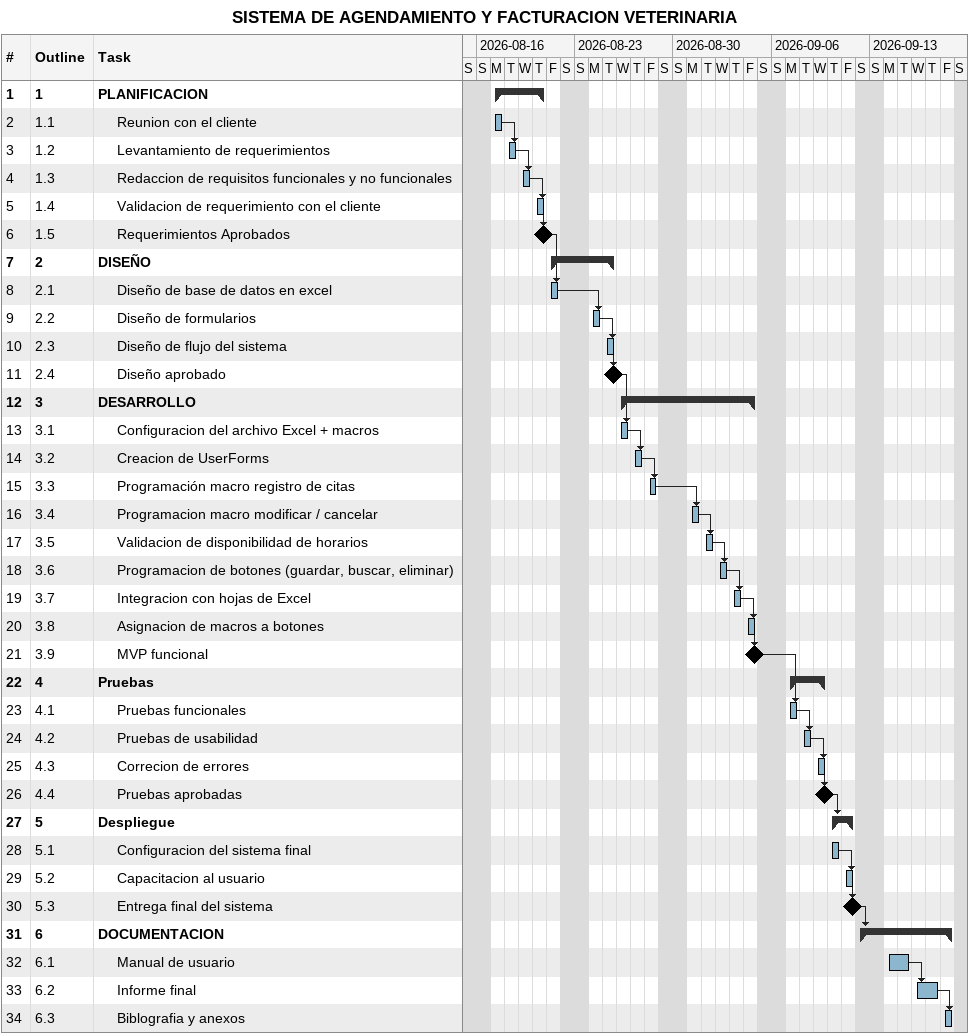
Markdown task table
SISTEMA DE AGENDAMIENTO Y FACTURACION VETERINARIA

| ID | WBS | Task | Start | Finish | Predecessors |
|---|---|---|---|---|---|
| 1 | 1 | **PLANIFICACION** | 2026-08-17 | 2026-08-20 |  |
| 2 | 1.1 | Reunion con el cliente | 2026-08-17 | 2026-08-17 |  |
| 3 | 1.2 | Levantamiento de requerimientos | 2026-08-18 | 2026-08-18 | 2 |
| 4 | 1.3 | Redaccion de requisitos funcionales y no funcionales | 2026-08-19 | 2026-08-19 | 3 |
| 5 | 1.4 | Validacion de requerimiento con el cliente | 2026-08-20 | 2026-08-20 | 4 |
| 6 | 1.5 | Requerimientos Aprobados (milestone) | 2026-08-20 | 2026-08-20 | 5 |
| 7 | 2 | **DISEÑO** | 2026-08-21 | 2026-08-25 |  |
| 8 | 2.1 | Diseño de base de datos en excel | 2026-08-21 | 2026-08-21 | 6 |
| 9 | 2.2 | Diseño de formularios | 2026-08-24 | 2026-08-24 | 8 |
| 10 | 2.3 | Diseño de flujo del sistema | 2026-08-25 | 2026-08-25 | 9 |
| 11 | 2.4 | Diseño aprobado (milestone) | 2026-08-25 | 2026-08-25 | 10 |
| 12 | 3 | **DESARROLLO** | 2026-08-26 | 2026-09-04 |  |
| 13 | 3.1 | Configuracion del archivo Excel + macros | 2026-08-26 | 2026-08-26 | 11 |
| 14 | 3.2 | Creacion de UserForms | 2026-08-27 | 2026-08-27 | 13 |
| 15 | 3.3 | Programación macro registro de citas | 2026-08-28 | 2026-08-28 | 14 |
| 16 | 3.4 | Programacion macro modificar / cancelar | 2026-08-31 | 2026-08-31 | 15 |
| 17 | 3.5 | Validacion de disponibilidad de horarios | 2026-09-01 | 2026-09-01 | 16 |
| 18 | 3.6 | Programacion de botones (guardar, buscar, eliminar) | 2026-09-02 | 2026-09-02 | 17 |
| 19 | 3.7 | Integracion con hojas de Excel | 2026-09-03 | 2026-09-03 | 18 |
| 20 | 3.8 | Asignacion de macros a botones | 2026-09-04 | 2026-09-04 | 19 |
| 21 | 3.9 | MVP funcional (milestone) | 2026-09-04 | 2026-09-04 | 20 |
| 22 | 4 | **Pruebas** | 2026-09-07 | 2026-09-09 |  |
| 23 | 4.1 | Pruebas funcionales | 2026-09-07 | 2026-09-07 | 21 |
| 24 | 4.2 | Pruebas de usabilidad | 2026-09-08 | 2026-09-08 | 23 |
| 25 | 4.3 | Correcion de errores | 2026-09-09 | 2026-09-09 | 24 |
| 26 | 4.4 | Pruebas aprobadas (milestone) | 2026-09-09 | 2026-09-09 | 25 |
| 27 | 5 | **Despliegue** | 2026-09-10 | 2026-09-11 | 26 |
| 28 | 5.1 | Configuracion del sistema final | 2026-09-10 | 2026-09-10 |  |
| 29 | 5.2 | Capacitacion al usuario | 2026-09-11 | 2026-09-11 | 28 |
| 30 | 5.3 | Entrega final del sistema (milestone) | 2026-09-11 | 2026-09-11 | 29 |
| 31 | 6 | **DOCUMENTACION** | 2026-09-12 | 2026-09-18 | 30 |
| 32 | 6.1 | Manual de usuario | 2026-09-14 | 2026-09-15 |  |
| 33 | 6.2 | Informe final | 2026-09-16 | 2026-09-17 | 32 |
| 34 | 6.3 | Biblografia y anexos | 2026-09-18 | 2026-09-18 | 33 |
